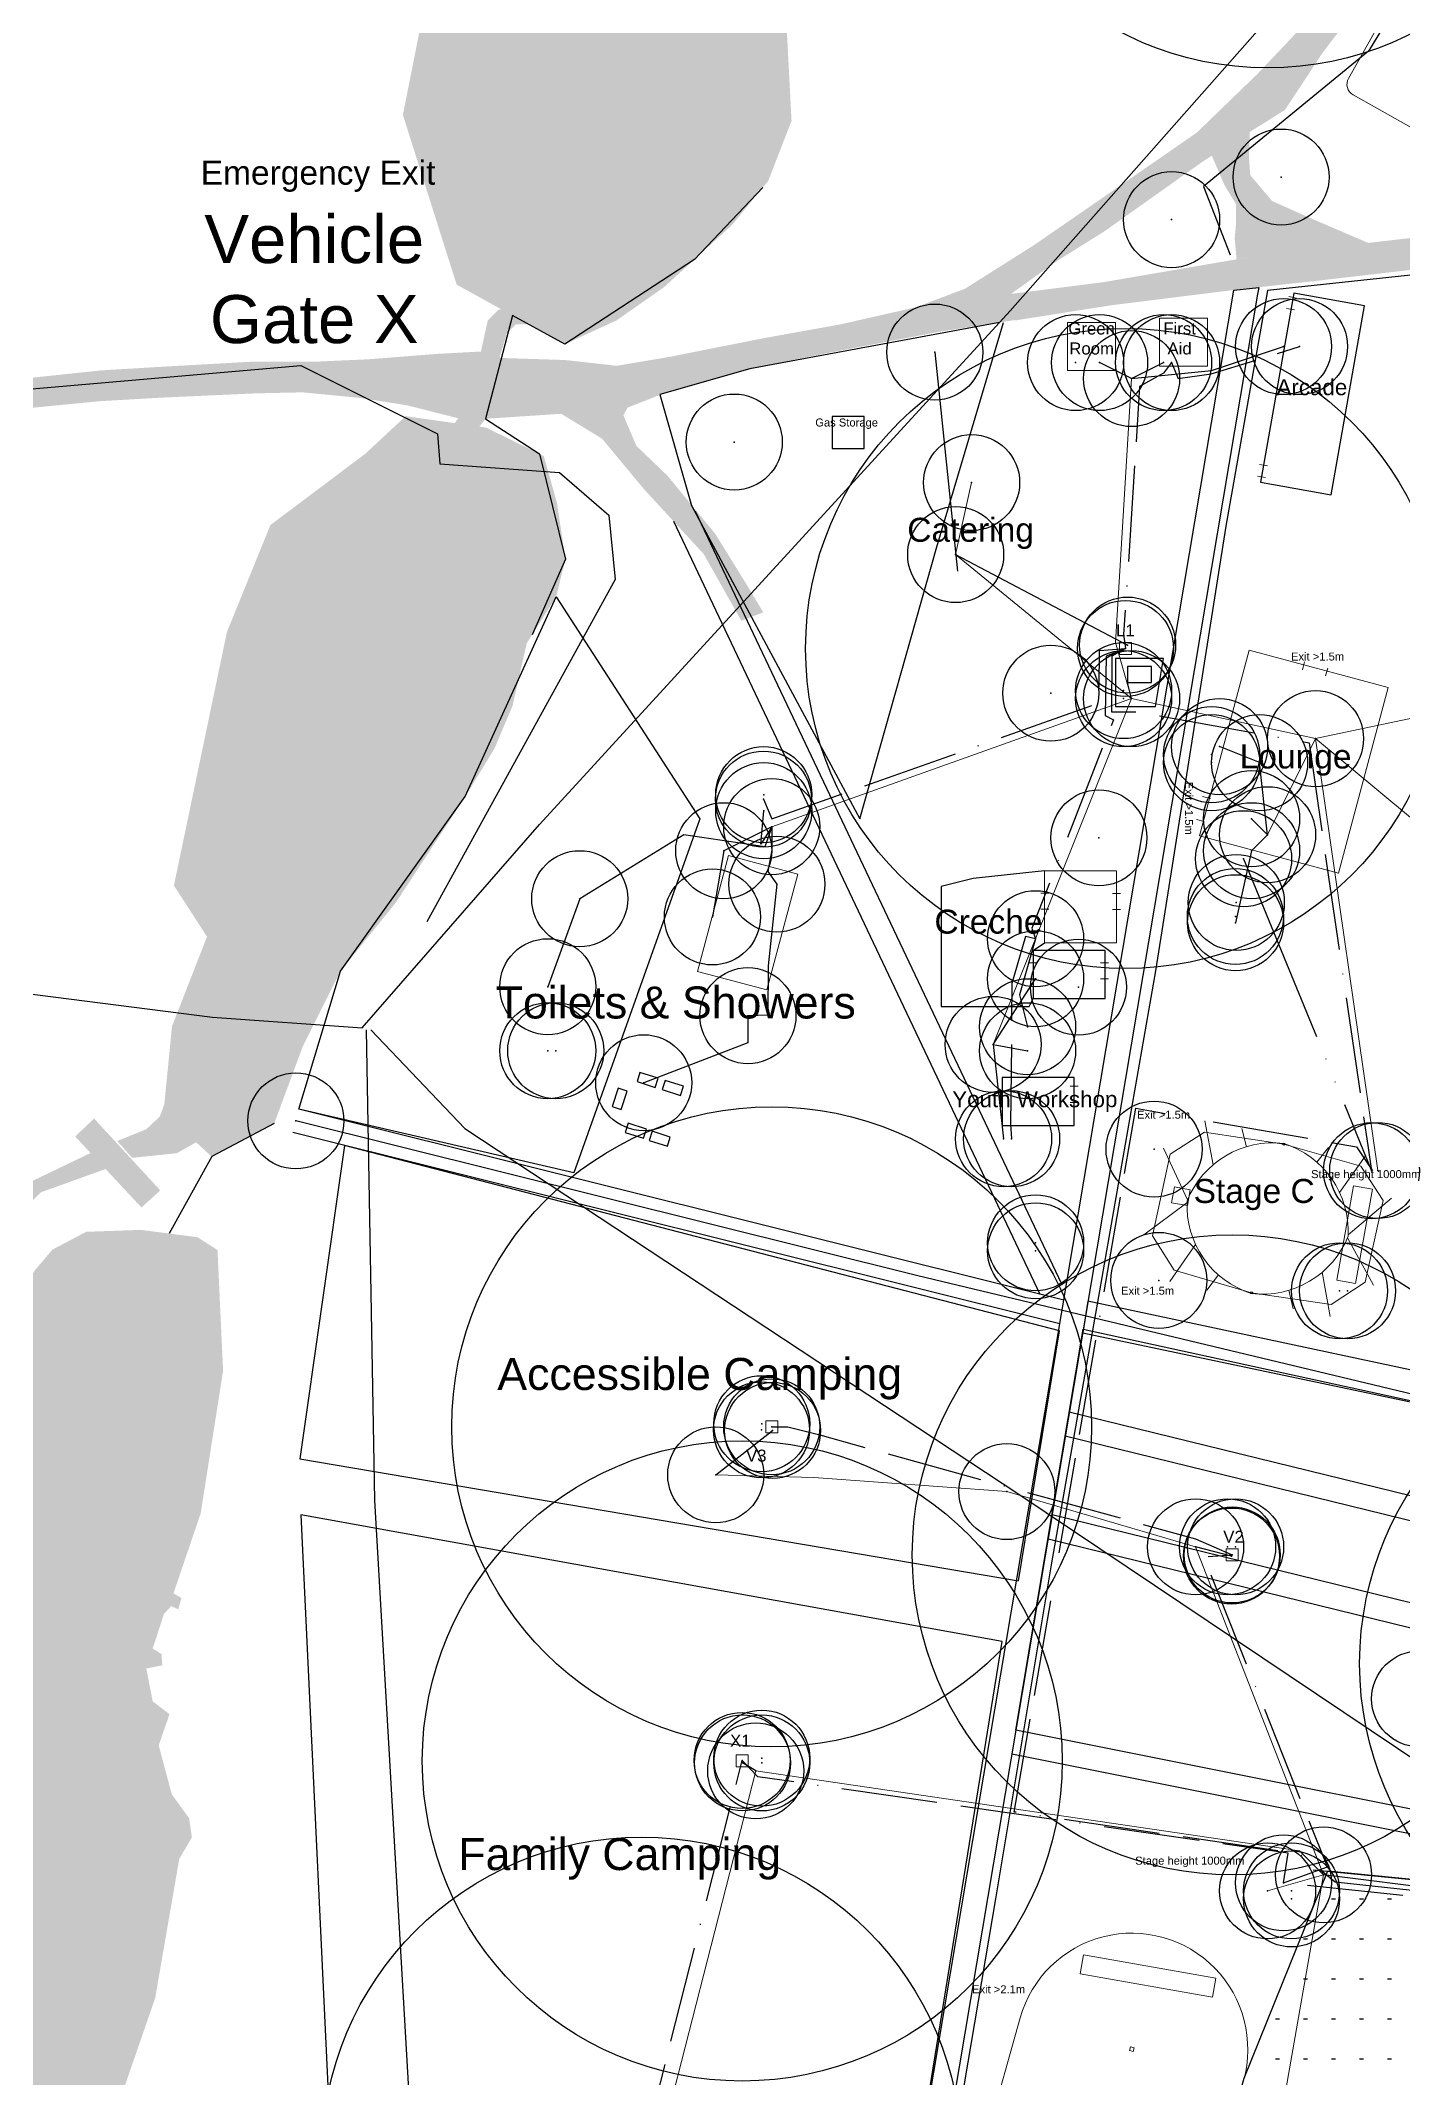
# Model space of a CAD drawing. Header units: metres. Extents: x 372109 to 376137, y 236217 to 239160.
# Drawn here: x 374037.6 to 374207.8, y 237972.7 to 238227.2 of the extents above; entities that cross this region are included whole.
import ezdxf

# ---------------------------------------------------------------- set-up
doc = ezdxf.new("R2010")
doc.units = ezdxf.units.M
doc.header["$MEASUREMENT"] = 0
doc.header["$PDMODE"] = 32
doc.header["$PDSIZE"] = 12
doc.linetypes.add('ACAD_ISO05W100', pattern=[33, 24, -3, 0, -3, 0, -3])
doc.linetypes.add('ACAD_ISO11W100', pattern=[33, 12, -3, 12, -3, 0, -3])
for name, color, linetype, lineweight, true_color in [('Areas ... Backstage', 16, 'Continuous', 25, 0x800000), ('Areas ... Camping', 96, 'Continuous', 25, 0x008000), ('Fire ... CO2 Extinguisher', 4, 'Continuous', 25, 0x00ffff), ('Fire ... Foam Extinguisher', 3, 'Continuous', 25, 0x00ff00), ('Fire ... Water Extinguisher', 1, 'Continuous', 25, 0xff0000), ('Heras (internal)', 16, 'Continuous', 25, 0x800000), ('Heras (perimeter)', 16, 'Continuous', 25, 0x800000), ('Labels', 178, 'Continuous', 25, 0x000000), ('Labels ... Gate Labels', 178, 'Continuous', 25, 0x000000), ('License', 178, 'Continuous', 25, 0x000000), ('License ... Labels', 178, 'Continuous', 25, 0x000000), ('Lighting ... Festoon', 4, 'Continuous', 25, 0x00ffff), ('Natural ... Hedges', 96, 'Continuous', 25, 0x008000), ('Natural ... Trees', 96, 'Continuous', 25, 0x008000), ('Natural ... Water', 176, 'Continuous', 25, 0x000080), ('NOC ... Copper', 9, 'ACAD_ISO05W100', 25, 0xc0c0c0), ('NOC ... DK', 178, 'Continuous', 13, 0x000000), ('NOC ... DK Names', 178, 'Continuous', 25, 0x000000), ('NOC ... DK Radius', 216, 'Continuous', 25, 0x800080), ('NOC ... Fibre', 2, 'ACAD_ISO11W100', 25, 0xffff00), ('NOC ... Switch', 30, 'Continuous', 25, 0xff7f00), ('Paths ... Fire', 253, 'Continuous', 25, 0xa0a0a4), ('Paths ... Roads', 56, 'Continuous', 25, 0x808000), ('Paths ... Trackway', 9, 'Continuous', 25, 0xc0c0c0), ('Pedestrian Barrier', 6, 'Continuous', 25, 0xff00ff), ('Power ... 125-3', 1, 'Continuous', 18, 0xff0000), ('Power ... 16', 4, 'Continuous', 25, 0x00ffff), ('Power ... 32', 5, 'Continuous', 25, 0x0000ff), ('Power ... 32-3', 34, 'Continuous', 13, 0xb84904), ('Power ... 400-3', 1, 'Continuous', 25, 0xff0000), ('Power ... 63-3', 20, 'Continuous', 13, 0xfd5b07), ('Power ... Distro', 3, 'Continuous', 25, 0x00ff00), ('Power ... Generator', 4, 'Continuous', 25, 0x00ffff), ('Services ... Comms ... Ducts', 3, 'Continuous', 25, 0x00ff00), ('Services ... Comms ... Manholes', 3, 'Continuous', 25, 0x00ff00), ('Services ... Water Lines', 5, 'Continuous', 25, 0x0000ff), ('Services ... Water Points', 5, 'Continuous', 25, 0x0000ff), ('Structures', 178, 'Continuous', 18, 0x000000), ('Structures ... Exits', 178, 'Continuous', 5, 0x000000), ('Structures ... Guys & Poles', 253, 'Continuous', 9, 0xa0a0a4), ('Structures ... Internal', 9, 'Continuous', 5, 0xc0c0c0), ('Toilets', 178, 'Continuous', 25, 0x000000), ('Water ... Pipes', 4, 'Continuous', 25, 0x00ffff)]:
    doc.layers.add(name, color=color, linetype=linetype, lineweight=lineweight, true_color=true_color)
doc.styles.add('textstyle107', font='')
doc.styles.add('textstyle11', font='standard')
doc.styles.add('textstyle12', font='standard')
doc.styles.add('textstyle124', font='')
doc.styles.add('textstyle125', font='')
doc.styles.add('textstyle127', font='')
doc.styles.add('textstyle128', font='')
doc.styles.add('textstyle13', font='standard')
doc.styles.add('textstyle14', font='standard')
doc.styles.add('textstyle15', font='standard')
doc.styles.add('textstyle16', font='standard')
doc.styles.add('textstyle17', font='standard')
doc.styles.add('textstyle18', font='standard')
doc.styles.add('textstyle19', font='standard')
doc.styles.add('textstyle20', font='standard')
doc.styles.add('textstyle21', font='standard')
doc.styles.add('textstyle22', font='standard')
doc.styles.add('textstyle49', font='')
doc.styles.add('textstyle53', font='')
doc.styles.add('textstyle55', font='')
doc.styles.add('textstyle57', font='')
doc.styles.add('textstyle59', font='')
doc.styles.add('textstyle60', font='')
doc.styles.add('textstyle69', font='')
doc.styles.add('textstyle72', font='')
doc.styles.add('textstyle74', font='')
doc.styles.add('textstyle75', font='')
doc.styles.add('textstyle82', font='')
doc.styles.add('textstyle83', font='')
doc.styles.add('textstyle84', font='')
doc.styles.add('textstyle88', font='')
doc.styles.add('textstyle89', font='')
doc.styles.add('textstyle90', font='')
doc.styles.add('textstyle91', font='')
doc.styles.add('textstyle92', font='')
doc.styles.add('textstyle96', font='')
doc.styles.add('textstyle98', font='')
doc.styles.get('textstyle107').set_extended_font_data('Arial')
doc.styles.get('textstyle124').set_extended_font_data('Arial')
doc.styles.get('textstyle125').set_extended_font_data('Arial')
doc.styles.get('textstyle127').set_extended_font_data('Arial')
doc.styles.get('textstyle128').set_extended_font_data('Arial')
doc.styles.get('textstyle49').set_extended_font_data('Arial')
doc.styles.get('textstyle53').set_extended_font_data('Arial')
doc.styles.get('textstyle55').set_extended_font_data('Arial')
doc.styles.get('textstyle57').set_extended_font_data('Arial')
doc.styles.get('textstyle59').set_extended_font_data('Arial')
doc.styles.get('textstyle60').set_extended_font_data('Arial')
doc.styles.get('textstyle69').set_extended_font_data('Arial')
doc.styles.get('textstyle72').set_extended_font_data('Arial')
doc.styles.get('textstyle74').set_extended_font_data('Arial')
doc.styles.get('textstyle75').set_extended_font_data('Arial')
doc.styles.get('textstyle82').set_extended_font_data('Arial')
doc.styles.get('textstyle83').set_extended_font_data('Arial')
doc.styles.get('textstyle84').set_extended_font_data('Arial')
doc.styles.get('textstyle88').set_extended_font_data('Arial')
doc.styles.get('textstyle89').set_extended_font_data('Arial')
doc.styles.get('textstyle90').set_extended_font_data('Arial')
doc.styles.get('textstyle91').set_extended_font_data('Arial')
doc.styles.get('textstyle92').set_extended_font_data('Arial')
doc.styles.get('textstyle96').set_extended_font_data('Arial')
doc.styles.get('textstyle98').set_extended_font_data('Arial')

# ---------------------------------------------------------------- blocks, each defined once
blk = doc.blocks.new('3-bay toilet cabin')
at = {"layer": 'Toilets'}
for p, q in [((1.2, 0.6), (-1.2, 0.6)), ((-1.2, 0.6), (-1.2, -0.6)), ((1.2, -0.6), (1.2, 0.6)), ((-1.2, -0.6), (1.2, -0.6))]:
    blk.add_line(p, q, dxfattribs=at)
blk = doc.blocks.new('Clearspan 6x6')
at = {"layer": 'Structures'}
for p, q in [((3, 3), (-3, 3)), ((-3, 3), (-3, -3)), ((3, -3), (3, 3)), ((-3, -3), (3, -3))]:
    blk.add_line(p, q, dxfattribs=at)
blk = doc.blocks.new('Clearspan 9x24')
at = {"layer": 'Labels'}
for p, q in [((4.5, 12), (-4.5, 12)), ((-4.5, 12), (-4.5, -12)), ((4.5, -12), (4.5, 12)), ((-4.5, -12), (4.5, -12))]:
    blk.add_line(p, q, dxfattribs=at)
blk = doc.blocks.new('Clearspan 9x6')
at = {"layer": 'Labels'}
for p, q in [((4.5, 3), (-4.5, 3)), ((-4.5, 3), (-4.5, -3)), ((4.5, -3), (4.5, 3)), ((-4.5, -3), (4.5, -3))]:
    blk.add_line(p, q, dxfattribs=at)
blk = doc.blocks.new('Capri 24x18')
at = {"layer": 'Structures'}
for p, q in [((12, 9), (-12, 9)), ((-12, 9), (-12, -9)), ((12, -9), (12, 9)), ((-12, -9), (12, -9))]:
    blk.add_line(p, q, dxfattribs=at)
blk = doc.blocks.new('Generator')
at = {"layer": 'Power ... Generator', "flags": 128}
blk.add_lwpolyline([(-1.5, -1), (1.5, -1), (1.5, 1), (-1.5, 1)], close=True, dxfattribs=at)
blk = doc.blocks.new('Clearspan 9x9')
at = {"layer": 'Structures'}
for p, q in [((4.5, 4.5), (-4.5, 4.5)), ((-4.5, 4.5), (-4.5, -4.5)), ((4.5, -4.5), (4.5, 4.5)), ((-4.5, -4.5), (4.5, -4.5))]:
    blk.add_line(p, q, dxfattribs=at)
blk = doc.blocks.new('Clearspan 9x15')
at = {"layer": 'Structures'}
for p, q in [((4.5, 7.5), (-4.5, 7.5)), ((-4.5, 7.5), (-4.5, -7.5)), ((4.5, -7.5), (4.5, 7.5)), ((-4.5, -7.5), (4.5, -7.5))]:
    blk.add_line(p, q, dxfattribs=at)
blk = doc.blocks.new('Carlinden 29x44')
at = {"layer": 'Structures', "flags": 128}
blk.add_lwpolyline([(-7.5, -14.5), (7.5, -14.5, 1), (7.5, 14.5), (-7.5, 14.5, 1)], format="xyb", close=True, dxfattribs=at)
for points in [[(-7.75, -0.25), (-7.25, -0.25), (-7.25, 0.25), (-7.75, 0.25)], [(7.25, -0.25), (7.75, -0.25), (7.75, 0.25), (7.25, 0.25)]]:
    blk.add_lwpolyline(points, close=True, dxfattribs=at)
blk = doc.blocks.new('Saddlespan S5000')
at = {"layer": 'Structures', "flags": 128}
for points in [[(0, -9.47), (-10.04, -8.78), (-13.61, -5.15), (-13.64, 5.31), (-10, 8.89), (0, 9.53), (10, 8.89), (13.64, 5.31), (13.61, -5.15), (10.04, -8.78)], [(-0.1, 9.43), (0.1, 9.43), (0.1, 9.63), (-0.1, 9.63)], [(-0.1, -9.57), (0.1, -9.57), (0.1, -9.37), (-0.1, -9.37)]]:
    blk.add_lwpolyline(points, close=True, dxfattribs=at)
at = {"layer": 'Structures ... Guys & Poles'}
for p, q in [((-8.1, 5.13), (-10.28, 10.27)), ((-4.5, 8.23), (-5.55, 10.33)), ((4.5, 8.23), (5.55, 10.33)), ((8.1, 5.13), (10.28, 10.27)), ((-10.29, 0.18), (-14.6, 5.83)), ((10.29, 0.18), (14.6, 5.83)), ((-10.27, -0.2), (-14.7, -5.27)), ((10.27, -0.2), (14.7, -5.27)), ((-8.1, -5.07), (-10.25, -10.27)), ((8.1, -5.07), (10.25, -10.27)), ((-4.5, -8.17), (-5.54, -10.33)), ((4.5, -8.17), (5.54, -10.33))]:
    blk.add_line(p, q, dxfattribs=at)
for centre, start, end in [((1.1, -1.89), 95.4577, 170.4577), ((-1.1, -1.89), 9.5423, 84.5423), ((1.1, 1.95), 189.5423, 264.5423), ((-1.1, 1.95), 275.4577, 350.4577)]:
    blk.add_arc(centre, 11.57, start, end, dxfattribs=at)
at = {"layer": 'Structures', "insert": (0, 9.63), "char_height": 0.001, "attachment_point": 1}
for s, style in [('Circumference = 83958.601607', 'textstyle11'), ('Area = 446250129.960480', 'textstyle12'), ('Circumference = 87954.089701', 'textstyle13'), ('Area = 483435140.790520', 'textstyle14'), ('Circumference = 91950.222628', 'textstyle15'), ('Area = 520620151.620560', 'textstyle16'), ('Circumference = 90052.264396', 'textstyle17'), ('Area = 502957646.205540', 'textstyle18'), ('Circumference = 90052.264396', 'textstyle19'), ('Area = 502957646.205540', 'textstyle20'), ('Circumference = 89952.084516', 'textstyle21'), ('Area = 502027646.205540', 'textstyle22')]:
    blk.add_mtext(s, dxfattribs=dict(at, style=style))
blk = doc.blocks.new('Carlinden 20x20')
at = {"layer": 'Structures', "flags": 128}
blk.add_lwpolyline([(-8.5, -10), (8.5, -10, 0.414214), (10, -8.5), (10, 8.5, 0.414214), (8.5, 10), (-8.5, 10, 0.414214), (-10, 8.5), (-10, -8.5, 0.414214), (-8.5, -10)], format="xyb", dxfattribs=at)
blk.add_lwpolyline([(-0.1, -0.1), (0.1, -0.1), (0.1, 0.1), (-0.1, 0.1)], close=True, dxfattribs=at)

msp = doc.modelspace()

# ---------------------------------------------------------------- hatches: boundary and pattern name
at = {"layer": 'Areas ... Backstage'}
h = msp.add_hatch(dxfattribs=at)
h.set_pattern_fill('ACAD_ISO07W100', color=256, style=0, pattern_type=0)
h.set_pattern_definition([(0, (0, 0), (0, 5), [0.5, -3])])
h.paths.add_polyline_path([(374178.19, 237949.83), (374187.99, 237972.3), (374198.54, 237998.5), (374259.29, 237992.53), (374263.45, 237992.27), (374269.45, 238007.1), (374317.66, 238001.21), (374301.43, 237960.2), (374257.05, 237969.03), (374236.06, 237922.49), (374227.59, 237924.16), (374225.21, 237917.77), (374224.02, 237917.69), (374189.48, 237925.74)], flags=0)
at = {"layer": 'Natural ... Hedges'}
for points in [[(374103.14, 238189.29), (374109.61, 238192.28), (374115.53, 238196.41), (374124.03, 238204.19), (374128.56, 238209.69), (374131.48, 238217.22), (374130.83, 238229.69), (374131.64, 238235.28), (374133.66, 238246.38), (374131.07, 238258.28), (374127.02, 238263.54), (374120.79, 238269.94), (374114.72, 238274.23), (374104.27, 238274.72), (374092.45, 238262.17), (374087.18, 238239.57), (374082.89, 238217.95), (374089.61, 238196.74)], [(374058.4, 238115.25), (374054.26, 238121.64), (374060.89, 238153.33), (374066.33, 238166.7), (374078.15, 238175.57), (374083.24, 238180.3), (374093.29, 238178.88), (374100.5, 238175.33), (374102.16, 238169.42), (374103.22, 238162.44), (374102.04, 238157.71), (374098.37, 238151.91), (374096.6, 238144.11), (374094.35, 238138.79), (374090.69, 238132.76), (374082.05, 238119.57), (374075.08, 238110.94), (374070.35, 238101.48), (374066.8, 238091.9), (374058.99, 238087.76), (374052.96, 238093.31), (374054.03, 238104.08)]]:
    msp.add_hatch(color=256, dxfattribs=at).paths.add_polyline_path(points, flags=0)
at = {"layer": 'Natural ... Water'}
for points in [[(374194.31, 238440.69), (374195.71, 238435.89), (374194.91, 238433.79), (374192.51, 238431.49), (374190.51, 238430.39), (374184.11, 238429.09), (374181.61, 238429.69), (374178.61, 238428.99), (374180.21, 238412.79), (374177.51, 238392.59), (374169.11, 238377.69), (374162.01, 238361.09), (374155.41, 238353.69), (374155.01, 238347.99), (374156.01, 238337.19), (374153.51, 238333.39), (374148.01, 238327.89), (374138.41, 238319.69), (374136.71, 238319.89), (374131.16, 238323.38), (374129.06, 238322.78), (374124.76, 238318.08), (374123.66, 238315.78), (374127.26, 238309.38), (374122.96, 238299.78), (374119.56, 238298.78), (374115.16, 238295.28), (374107.56, 238293.28), (374105.96, 238291.38), (374105.36, 238289.48), (374105.56, 238283.68), (374111.06, 238270.08), (374118.91, 238264.69), (374123.31, 238255.29), (374127.41, 238250.59), (374128.21, 238247.59), (374127.51, 238245.59), (374131.41, 238239.39), (374131.51, 238236.89), (374130.21, 238233.69), (374127.11, 238231.79), (374123.91, 238225.49), (374113.21, 238219.89), (374113.01, 238218.39), (374114.41, 238216.19), (374119.81, 238210.79), (374115.11, 238200.59), (374111.31, 238194.69), (374109.21, 238192.49), (374103.51, 238189.89), (374099.21, 238191.79), (374097.01, 238191.79), (374095.91, 238190.69), (374094.31, 238185.49), (374092.13, 238186.08), (374093.51, 238192.29), (374094.81, 238193.59), (374098.91, 238194.49), (374103.91, 238191.99), (374108.41, 238194.19), (374111.81, 238198.19), (374118.01, 238209.99), (374117.61, 238211.09), (374111.61, 238215.99), (374111.91, 238221.29), (374112.91, 238222.79), (374121.81, 238225.79), (374123.81, 238229.79), (374129.81, 238237.39), (374127.71, 238242.39), (374126.21, 238243.89), (374126.31, 238248.79), (374121.51, 238255.19), (374118.71, 238262.09), (374116.11, 238264.49), (374109.86, 238267.88), (374106.86, 238274.58), (374103.46, 238286.08), (374104.26, 238293.38), (374106.46, 238295.68), (374114.16, 238297.38), (374119.86, 238301.88), (374120.56, 238301.28), (374121.56, 238301.98), (374124.46, 238306.08), (374125.16, 238308.58), (374122.46, 238312.58), (374122.06, 238316.28), (374127.16, 238323.48), (374128.76, 238324.48), (374132.36, 238324.68), (374138.31, 238321.39), (374153.11, 238335.49), (374154.51, 238339.59), (374153.01, 238354.29), (374158.91, 238361.49), (374165.41, 238376.19), (374170.91, 238383.89), (374176.21, 238394.59), (374178.41, 238411.29), (374177.01, 238422.19), (374177.31, 238428.69), (374178.81, 238431.09), (374181.61, 238432.69), (374183.41, 238436.29), (374185.01, 238453.49), (374186.25, 238458.9), (374189.02, 238458.23), (374187.21, 238447.69)], [(374093.31, 238180.09), (374089.21, 238174.79), (374088.71, 238172.69), (374096.01, 238170.89), (374096.71, 238165.99), (374095.01, 238164.19), (374087.21, 238162.89), (374084.81, 238161.09), (374084.31, 238159.79), (374084.51, 238158.19), (374086.71, 238156.29), (374091.01, 238157.09), (374092.61, 238156.79), (374093.71, 238155.39), (374088.81, 238141.19), (374081.21, 238133.09), (374073.41, 238121.39), (374072.11, 238120.69), (374070.71, 238120.99), (374064.31, 238126.29), (374062.31, 238125.99), (374060.21, 238123.69), (374058.81, 238120.89), (374059.71, 238118.69), (374061.71, 238116.59), (374064.11, 238116.19), (374065.21, 238114.79), (374062.11, 238106.99), (374061.31, 238095.59), (374060.41, 238092.79), (374057.81, 238089.99), (374054.61, 238088.19), (374049.04, 238087.61), (374047.18, 238089.72), (374050.81, 238091.19), (374052.51, 238092.79), (374055.21, 238100.29), (374061.81, 238113.09), (374058.11, 238115.69), (374057.51, 238116.99), (374056.61, 238121.49), (374057.71, 238124.79), (374062.11, 238128.79), (374064.61, 238129.19), (374067.91, 238127.79), (374071.81, 238124.69), (374073.41, 238124.79), (374079.11, 238134.19), (374086.91, 238143.09), (374089.31, 238150.29), (374089.31, 238152.79), (374083.21, 238154.99), (374081.51, 238158.19), (374081.71, 238160.09), (374082.21, 238161.69), (374086.01, 238165.89), (374090.01, 238165.79), (374092.01, 238166.89), (374092.31, 238169.39), (374087.61, 238169.39), (374085.31, 238172.29), (374085.81, 238174.19), (374090.43, 238180.98)], [(374044.64, 238088.6), (374046.35, 238086.44), (374037.66, 238083.32), (374029.76, 238075.42), (374013.46, 238064.42), (374007.16, 238057.82), (374004.18, 238045.67), (373998.34, 238035.67), (373990.02, 237999.19), (373993.37, 237982.91), (373993.73, 237977.76), (373993.18, 237973.2), (373988.68, 237965.1), (373982.48, 237945.1), (373982.56, 237941.19), (373985.16, 237940.39), (373986.16, 237936.87), (373984.48, 237934.7), (373979.85, 237934.46), (373979.11, 237932.29), (373978.07, 237932.64), (373978.85, 237934.85), (373975.44, 237935.96), (373974.92, 237937.18), (373975.48, 237938.35), (373978.31, 237939.09), (373980.03, 237941.18), (373985.78, 237962.6), (373990.88, 237972.4), (373991.68, 237975.9), (373991.47, 237980.81), (373987.77, 237999.37), (373993.14, 238020.37), (373995.44, 238033.77), (374003.19, 238049.22), (374004.66, 238057.02), (374006.46, 238060.12), (374014.36, 238067.72), (374024.06, 238073.62), (374036.56, 238084.72)], [(374057.21, 238077.69), (374059.71, 238076.09), (374060.41, 238060.99), (374057.61, 238043.19), (374054.21, 238033.19), (374055.21, 238032.59), (374054.81, 238031.19), (374053.91, 238031.59), (374053.01, 238030.59), (374051.61, 238026.29), (374052.71, 238025.59), (374052.81, 238024.19), (374050.81, 238023.79), (374051.61, 238019.69), (374053.71, 238018.09), (374052.36, 238014.19), (374054, 238008.05), (374056.16, 238005.09), (374056.51, 238002.69), (374054.93, 238000), (374051.92, 237982.61), (374038.42, 237943.61), (374035.62, 237940.01), (374030.82, 237936.91), (374026.42, 237935.21), (374024.42, 237935.51), (374020.22, 237937.21), (374014.42, 237942.41), (374009.42, 237950.31), (374004.32, 237962.71), (374003.12, 237967.51), (374002.22, 237979.91), (374002.65, 238000), (374003.94, 238008.87), (374009.31, 238024.49), (374014.01, 238035.49), (374036.88, 238073.57), (374039.08, 238076.15), (374043.3, 238078.37), (374050.15, 238078.61)]]:
    msp.add_hatch(color=256, dxfattribs=at).paths.add_polyline_path(points, flags=0)
at = {"layer": 'Paths ... Roads'}
for points in [[(374147.06, 238193.92), (374153.17, 238196.23), (374161.76, 238201.66), (374169.05, 238206.68), (374182.16, 238215.75), (374189.78, 238223.12), (374199.49, 238233.4), (374206.78, 238242.31), (374210.18, 238248.79), (374212.45, 238250.65), (374218.36, 238261.42), (374227.83, 238275.35), (374234.07, 238283.45), (374238.52, 238288.71), (374244.84, 238295.27), (374248.08, 238299.4), (374249.05, 238305.71), (374251.56, 238312.52), (374254.15, 238317.7), (374259.5, 238313.89), (374264.84, 238317.37), (374274.56, 238324.5), (374280.55, 238329.85), (374289.62, 238338.91), (374294.72, 238345.55), (374299.26, 238352.6), (374305.01, 238361.59), (374308.73, 238369.69), (374316.18, 238382.32), (374321.93, 238390.82), (374330.35, 238402.48), (374337.72, 238411.23), (374348.17, 238423.86), (374352.54, 238429.53), (374359.99, 238437.3), (374364.69, 238442.57), (374372.22, 238449.85), (374375.62, 238450.74), (374380.72, 238446.53), (374373.19, 238437.46), (374376.27, 238436.01), (374370.11, 238432.12), (374363.47, 238429.53), (374353.75, 238423.94), (374339.83, 238407.66), (374327.36, 238392.52), (374322.98, 238386.61), (374314.56, 238372.6), (374310.51, 238365.39), (374306.54, 238357.05), (374302.98, 238351.55), (374299.34, 238345.55), (374292.29, 238336.65), (374277.31, 238320.78), (374274.48, 238317.86), (374274.32, 238313.33), (374264.44, 238310.73), (374257.63, 238303.12), (374252.86, 238297.62), (374252.78, 238292.6), (374249.46, 238292.92), (374241.6, 238284.09), (374232.69, 238274.29), (374223.87, 238263.12), (374220.87, 238256.72), (374216.82, 238249.43), (374212.21, 238242.39), (374202.81, 238232.19), (374197.87, 238225.71), (374193.18, 238218.58), (374182.97, 238212.18), (374170.66, 238203.44), (374164.83, 238199.8), (374158.92, 238195.58)], [(374203.59, 238201.95), (374196.69, 238204.91), (374191.58, 238207.18), (374188.83, 238210.42), (374188.67, 238212.69), (374188.77, 238215.82), (374184.03, 238212.85), (374185.59, 238209.21), (374187.05, 238206.78), (374187.05, 238204.35), (374186.89, 238202.49), (374187.12, 238199.91), (374189.78, 238200.36)], [(374158.92, 238195.58), (374159.41, 238192.26), (374171.23, 238194.13), (374186.78, 238196.07), (374196.98, 238197.2), (374209.61, 238198.66), (374219.82, 238200.12), (374232.13, 238200.69), (374240.79, 238200.12), (374249.21, 238199.15), (374258.53, 238197.61), (374268.97, 238195.18), (374277.8, 238192.43), (374289.3, 238188.46), (374296.99, 238184.9), (374305.09, 238179.87), (374310.27, 238173.23), (374311.81, 238168.21), (374312.05, 238164.25), (374311.65, 238159.55), (374310.51, 238151.78), (374309.14, 238144.97), (374307.11, 238136.15), (374304.2, 238125.13), (374301.2, 238112.83), (374296.91, 238097.12), (374293.67, 238086.1), (374289.54, 238073.47), (374282.74, 238054.12), (374276.34, 238037.92), (374269.94, 238021.4), (374264.68, 238007.64), (374253.91, 237977.43), (374246.95, 237959.7), (374239.74, 237941.72), (374236.82, 237936.86), (374235.28, 237935.89), (374233.18, 237935.24), (374231.32, 237935.73), (374224.84, 237938.64), (374221.6, 237932.73), (374224.76, 237929.65), (374227.19, 237926.74), (374229.13, 237923.01), (374228, 237917.75), (374222.65, 237904.63), (374213.99, 237880.99), (374207.59, 237862.52), (374202.81, 237851.11), (374197.63, 237840.34), (374191.64, 237829.81), (374187.75, 237823.65), (374182.89, 237818.96), (374179.73, 237817.01), (374186.78, 237813.94), (374189.53, 237818.88), (374194.39, 237825.52), (374200.63, 237834.02), (374203.95, 237840.98), (374205.16, 237846.09), (374208.56, 237853.94), (374211.88, 237862.36), (374215.69, 237873.05), (374223.7, 237894.51), (374230.02, 237908.11), (374233.02, 237913.38), (374236.42, 237923.58), (374241.44, 237936.38), (374247.92, 237952.17), (374250.35, 237957.51), (374255.69, 237972.25), (374260.55, 237985.93), (374267.27, 238004.23), (374274.15, 238021.89), (374283.3, 238045.53), (374288.89, 238060.68), (374295.45, 238081.08), (374300.07, 238095.25), (374304.28, 238110.48), (374307.44, 238124.57), (374312.13, 238143.6), (374315.53, 238157.61), (374316.75, 238166.43), (374317.48, 238171.37), (374316.83, 238175.83), (374311.08, 238181.49), (374307.68, 238182.95), (374300.71, 238186.76), (374288.32, 238191.94), (374275.45, 238196.39), (374263.46, 238199.71), (374247.03, 238202.63), (374236.26, 238203.76), (374224.84, 238204.01), (374213.66, 238203.12), (374189.78, 238200.36), (374170.42, 238197.04)], [(373882.99, 238158.05), (373883.03, 238152.71), (373885.62, 238154.57), (373891.94, 238158.74), (373897.2, 238161.94), (373903.24, 238165.3), (373907.89, 238167.28), (373911.86, 238168.09), (373916.44, 238168.38), (373921.05, 238168.54), (373927.45, 238168.62), (373934.45, 238169.1), (373938.18, 238169.43), (373944.13, 238170.64), (373952.27, 238172.26), (373958.14, 238172.83), (373964.21, 238174), (373974.33, 238175.38), (373981.1, 238176.27), (373985.75, 238176.51), (373991.91, 238177.2), (373997.09, 238177.57), (374000.21, 238177.69), (374011.38, 238178.66), (374023.53, 238179.92), (374034.26, 238181.13), (374045.07, 238182.18), (374052.92, 238182.63), (374064.42, 238183.15), (374070.37, 238183.28), (374077.46, 238182.59), (374083.41, 238181.66), (374089.65, 238180.08), (374092.97, 238179.96), (374102.68, 238180.6), (374110.98, 238181.37), (374116.45, 238183.52), (374126.25, 238186.23), (374136.57, 238188.3), (374149.97, 238190.85), (374159.65, 238192.35), (374159, 238195.62), (374147.06, 238193.92), (374137.63, 238191.78), (374127.95, 238190.04), (374116.33, 238187.73), (374109.65, 238186.6), (374103.17, 238187.32), (374095.27, 238187.57), (374093.41, 238188.42), (374087.22, 238188.09), (374078.59, 238187.41), (374072.16, 238187.12), (374064.18, 238187.12), (374054.18, 238186.56), (374045.27, 238186.03), (374037.17, 238185.18), (374027.66, 238184.21), (374015.84, 238183.15), (374006.12, 238182.14), (373998.51, 238181.45), (373988.75, 238180.4), (373981.5, 238179.79), (373973.97, 238178.94), (373964.17, 238177.73), (373953.52, 238176.35), (373943.73, 238174.73), (373935.71, 238173.11), (373920.04, 238172.47), (373913.32, 238172.59), (373909.15, 238172.42), (373901.98, 238167.97), (373889.92, 238161.45)], [(374102.68, 238180.6), (374107.79, 238177.49), (374112.97, 238171.25), (374120.5, 238163.07), (374125.2, 238154.73), (374127.95, 238155.78), (374125.76, 238159.43), (374121.96, 238165.58), (374115.96, 238172.87), (374112.08, 238176.6), (374110.46, 238180.4), (374110.98, 238181.37)], [(374044.28, 238092.53), (374052.56, 238083.54), (374050.2, 238081.41), (374041.92, 238090.28)]]:
    msp.add_hatch(color=256, dxfattribs=at).paths.add_polyline_path(points, flags=0)

# ---------------------------------------------------------------- linework, layer by layer
at = {"layer": 'Areas ... Backstage'}
for points in [[(374157.5, 238192.01), (374126.25, 238186.23), (374115, 238183), (374118.98, 238169.15), (374140, 238130), (374149.63, 238163.96), (374158, 238192)], [(374102.04, 238157.71), (374120, 238130), (374104.25, 238085.72), (374069.87, 238093.68), (374075.08, 238110.94), (374090.69, 238132.76), (374102.04, 238157.71), (374102.04, 238157.71)]]:
    msp.add_lwpolyline(points, dxfattribs=at)
at = {"layer": 'Areas ... Backstage', "flags": 128}
msp.add_lwpolyline([(374178.05, 237949.69), (374183, 237955), (374188.07, 237972.59), (374198.54, 237998.5), (374259.29, 237992.53), (374263.45, 237992.27), (374269.45, 238007.1), (374317.66, 238001.21), (374301.43, 237960.2), (374257.05, 237969.03), (374236.06, 237922.49), (374227.59, 237924.16), (374225.21, 237917.77), (374224.02, 237917.69), (374189.48, 237925.74)], close=True, dxfattribs=at)
at = {"layer": 'Areas ... Camping'}
msp.add_lwpolyline([(374075.59, 238089.17), (374070, 238050), (374159.86, 238034.77), (374165, 238066), (374075.59, 238089.17), (374075.59, 238089.17)], dxfattribs=at)
at = {"layer": 'Areas ... Camping', "flags": 128}
for points in [[(374230, 238070), (374284, 238058), (374267.33, 238014.56), (374260.83, 237996.01), (374240, 238000), (374159.52, 238016.1), (374167.95, 238066.2), (374227.38, 238053.24)], [(374074.32, 237954.02), (374133, 237939), (374135, 237949), (374144.9, 237947.33), (374157.81, 238027.15), (374070.11, 238042.99)]]:
    msp.add_lwpolyline(points, close=True, dxfattribs=at)
at = {"layer": 'Fire ... CO2 Extinguisher'}
for p in [(374184, 238138), (374184, 238137)]:
    msp.add_point(p, dxfattribs=at)
at = {"layer": 'Fire ... Foam Extinguisher'}
msp.add_point((374173, 238145), dxfattribs=at)
at = {"layer": 'Fire ... Water Extinguisher'}
for p in [(374193, 238189), (374167, 238187), (374178, 238187), (374173, 238146), (374128, 238133), (374187.09, 238119.53), (374186.97, 238117.78), (374167.35, 238108.94), (374101, 238101), (374102, 238101), (374176.8, 238088.7), (374162, 238077), (374162, 238076), (374177.4, 238072.3), (374200, 238071), (374201, 238071), (374127.73, 238053.62), (374127.76, 238054.39), (374186, 238039), (374187, 238039), (374127.76, 238012.59), (374127.76, 238011.99), (374194, 237996), (374194, 237995)]:
    msp.add_point(p, dxfattribs=at)
at = {"layer": 'Heras (internal)'}
for p, q in [((374136.56, 238180.26), (374136.56, 238180.26)), ((374136.56, 238180.26), (374136.56, 238176.26)), ((374140.56, 238180.26), (374136.56, 238180.26)), ((374140.56, 238176.26), (374140.56, 238180.26)), ((374136.56, 238176.26), (374140.56, 238176.26)), ((374178, 238150), (374172, 238150)), ((374172, 238150), (374172, 238144)), ((374177, 238144), (374178, 238150)), ((374172, 238144), (374177, 238144)), ((374196.68, 237998.63), (374259.29, 237992.53))]:
    msp.add_line(p, q, dxfattribs=at)
at = {"layer": 'Heras (perimeter)'}
for p, q in [((374127.88, 238208.87), (374119.34, 238199.9)), ((374119.34, 238199.9), (374103.14, 238189.29)), ((374096.6, 238192.89), (374093.22, 238179.97)), ((374103.14, 238189.29), (374096.6, 238192.89)), ((374093.22, 238179.97), (374099.96, 238175.6)), ((374099.96, 238175.6), (374103.22, 238162.44)), ((374103.22, 238162.44), (374099.06, 238152.99)), ((374066.8, 238091.9), (374058.99, 238087.76)), ((374058.99, 238087.76), (374053.68, 238078.15))]:
    msp.add_line(p, q, dxfattribs=at)
at = {"layer": 'Lighting ... Festoon', "flags": 128}
for points in [[(374311.06, 238186.7), (374343.55, 238238.25), (374359.7, 238274.83), (374370, 238310), (374362.03, 238426.38), (374344.52, 238410.82), (374320.4, 238377.74), (374292.19, 238332.8), (374270, 238310), (374238.88, 238277.94), (374224.58, 238260.37), (374203.62, 238225.93), (374183, 238209), (374186.3, 238200.45)], [(374297, 238182), (374278, 238191), (374243, 238199), (374219, 238199), (374191, 238196), (374185.77, 238166.57), (374177, 238111), (374170, 238071), (374164, 238037), (374157, 237995), (374147, 237936)]]:
    msp.add_lwpolyline(points, dxfattribs=at)
at = {"layer": 'Natural ... Trees'}
for p in [(374192.69, 238210.19), (374179, 238204.86), (374124.32, 238177.07), (374163.89, 238145.68), (374169.91, 238127.6)]:
    msp.add_point(p, dxfattribs=at)
at = {"layer": 'NOC ... Copper', "flags": 128}
for points in [[(374188, 238125), (374204, 238086)], [(374162, 238115), (374160, 238108), (374161, 238104)]]:
    msp.add_lwpolyline(points, dxfattribs=at)
at = {"layer": 'NOC ... DK', "flags": 128}
for points in [[(374172.49, 238150.52), (374173.99, 238150.52), (374173.99, 238152.02), (374172.49, 238152.02)], [(374128.25, 238053.25), (374129.75, 238053.25), (374129.75, 238054.75), (374128.25, 238054.75)], [(374185.83, 238037.24), (374187.33, 238037.24), (374187.33, 238038.74), (374185.83, 238038.74)], [(374124.57, 238011.49), (374126.07, 238011.49), (374126.07, 238012.99), (374124.57, 238012.99)]]:
    msp.add_lwpolyline(points, close=True, dxfattribs=at)
at = {"layer": 'NOC ... DK Radius'}
for centre in [(374190.98, 238263.83), (374173.24, 238151.27), (374129, 238054), (374186.58, 238037.99), (374242.51, 238024.43), (374125.32, 238012.24), (374112.74, 237962.72)]:
    msp.add_circle(centre, 40, dxfattribs=at)
at = {"layer": 'NOC ... Fibre', "flags": 128}
for points in [[(374179, 238187), (374179.82, 238185.02), (374183.95, 238185.59), (374192.15, 238188.1), (374195, 238189)], [(374179, 238187), (374177.97, 238185.69), (374175, 238184), (374173, 238153), (374173.24, 238151.27)], [(374127.97, 238132.44), (374129, 238130), (374169.94, 238144.46), (374170, 238151), (374173.24, 238151.27)], [(374173.24, 238151.27), (374170.83, 238150.32), (374170.68, 238142.89), (374171.72, 238142.35), (374161.54, 238116.31), (374162, 238115)], [(374173.24, 238151.27), (374171.52, 238150.32), (374171.49, 238143.34), (374174.62, 238143.37), (374196.18, 238139.48), (374203.52, 238089.15), (374204, 238086)], [(374162, 238115), (374160.75, 238115.27), (374159.04, 238109.41), (374158.87, 238091.82), (374159, 238090)], [(374242.1, 237983), (374243.8, 237983), (374246, 237992), (374224.9, 237994.29), (374199.43, 237997.1), (374195.08, 238000.59), (374159.32, 238005.86), (374174.54, 238093.81), (374202.1, 238089), (374204.1, 238086)], [(374129, 238054), (374131, 238054), (374135, 238053), (374182, 238040), (374186.58, 238037.99)], [(374193, 237997), (374198.48, 237999), (374183.02, 238037.76), (374186.58, 238037.99)], [(374112.71, 237962.69), (374125.3, 238012.3)], [(374193, 237997), (374193.56, 238000.71), (374127.25, 238010.27), (374125.3, 238012.3)], [(374242, 237983), (374243.6, 237983.2), (374245.65, 237991.51), (374193, 237997)]]:
    msp.add_lwpolyline(points, dxfattribs=at)
at = {"layer": 'NOC ... Switch'}
for p in [(374195, 238189), (374179, 238187), (374173.24, 238151.27), (374127.97, 238132.44), (374188, 238125), (374162, 238115), (374161, 238104), (374159, 238090), (374204, 238086), (374129, 238054), (374186.58, 238037.99), (374125.3, 238012.3), (374193, 237997)]:
    msp.add_point(p, dxfattribs=at)
at = {"layer": 'Paths ... Fire'}
for p, q in [((374165.53, 238069.84), (374069.87, 238093.68)), ((374165.03, 238066.87), (374069.15, 238090.77))]:
    msp.add_line(p, q, dxfattribs=at)
at = {"layer": 'Paths ... Fire', "flags": 128}
for points in [[(374168.54, 238069.69), (374167.88, 238065.73), (374278.15, 238042.52), (374279.54, 238046.02)], [(374166.21, 238055.84), (374165.71, 238052.88), (374272.03, 238026.79), (374273.12, 238029.61)], [(374164.05, 238042.99), (374163.55, 238040.02), (374267.33, 238014.56), (374268.41, 238017.38)], [(374159.52, 238016.1), (374159.02, 238013.14), (374239.41, 237997.06), (374240, 238000)]]:
    msp.add_lwpolyline(points, close=True, dxfattribs=at)
at = {"layer": 'Paths ... Trackway'}
for p, q in [((374119.44, 238168.45), (374165.24, 238071.87)), ((374116.73, 238167.16), (374162.53, 238070.59))]:
    msp.add_line(p, q, dxfattribs=at)
at = {"layer": 'Paths ... Trackway', "flags": 128}
msp.add_lwpolyline([(374145.97, 237935.64), (374143.03, 237936.25), (374186.78, 238196.07), (374189.9, 238196.4), (374189.74, 238195.57)], close=True, dxfattribs=at)
at = {"layer": 'Pedestrian Barrier'}
for p, q in [((374154.18, 238122.53), (374150.18, 238121.53)), ((374163.12, 238123.49), (374154.18, 238122.53)), ((374150.18, 238121.53), (374150.18, 238106.53)), ((374161.68, 238113.53), (374163.12, 238114.49)), ((374161.18, 238106.53), (374161.68, 238107.53)), ((374150.18, 238106.53), (374161.18, 238106.53))]:
    msp.add_line(p, q, dxfattribs=at)
at = {"layer": 'Power ... 125-3'}
msp.add_line((374174, 238145), (374152, 238163), dxfattribs=at)
at = {"layer": 'Power ... 125-3', "flags": 128}
msp.add_lwpolyline([(374174, 238145), (374197, 238140)], dxfattribs=at)
at = {"layer": 'Power ... 16'}
for p, q in [((374152, 238163), (374173.5, 238151.7)), ((374190, 238137), (374185, 238139)), ((374191, 238128), (374189, 238130)), ((374189, 238126), (374187, 238117)), ((374122, 238048), (374129.11, 238053.55)), ((374186.49, 238037.85), (374182, 238039))]:
    msp.add_line(p, q, dxfattribs=at)
at = {"layer": 'Power ... 32'}
for p, q in [((374174, 238185), (374170, 238187)), ((374174, 238185), (374178, 238187)), ((374191, 238128), (374190, 238137)), ((374129, 238129), (374123, 238126)), ((374191, 238128), (374189, 238126)), ((374123, 238126), (374121.58, 238117.72)), ((374105, 238120), (374101, 238109)), ((374156.68, 238101.79), (374162, 238110)), ((374156.68, 238101.79), (374158, 238090)), ((374156.68, 238101.79), (374161, 238101)), ((374127, 238011), (374125.36, 238012))]:
    msp.add_line(p, q, dxfattribs=at)
at = {"layer": 'Power ... 32', "flags": 128}
for points in [[(374174, 238185), (374184, 238186), (374193, 238189)], [(374129, 238129), (374127.64, 238126.83), (374128, 238131)], [(374129, 238129), (374128.16, 238126.49), (374118, 238128), (374105, 238120)], [(374129, 238129), (374129, 238126.1), (374128.52, 238123.41), (374129.65, 238121.82)], [(374129.65, 238121.82), (374128.55, 238111.62), (374128.51, 238105.46), (374126.03, 238105.38)], [(374126.03, 238105.38), (374126, 238102), (374113, 238097)]]:
    msp.add_lwpolyline(points, dxfattribs=at)
at = {"layer": 'Power ... 32-3'}
msp.add_line((374152, 238163), (374154, 238172), dxfattribs=at)
at = {"layer": 'Power ... 400-3'}
for p, q in [((374174, 238145), (374173.5, 238147)), ((374221.8, 237995), (374198, 237998))]:
    msp.add_line(p, q, dxfattribs=at)
at = {"layer": 'Power ... 63-3'}
for p, q in [((374197, 238140), (374244, 238150)), ((374197, 238140), (374204.77, 238086.03)), ((374182, 238039), (374158.4, 238045.9)), ((374198, 237998), (374182, 238039)), ((374127, 238011), (374115.16, 237964.74)), ((374198, 237998), (374187.26, 237937.13)), ((374198, 237998), (374191, 237996))]:
    msp.add_line(p, q, dxfattribs=at)
at = {"layer": 'Power ... 63-3', "flags": 128}
for points in [[(374174, 238145), (374172, 238152), (374174, 238185)], [(374174, 238145), (374129, 238129)], [(374174, 238145), (374156.68, 238101.79)], [(374197, 238140), (374191, 238128)], [(374197, 238140), (374244.26, 238100.74)], [(374158.4, 238045.9), (374134.26, 238047.66), (374122, 238048)], [(374198, 237998), (374195, 238001), (374127, 238011)]]:
    msp.add_lwpolyline(points, dxfattribs=at)
at = {"layer": 'Power ... Distro'}
for p in [(374193, 238189), (374170, 238187), (374174, 238185), (374178, 238187), (374154, 238172), (374152, 238163), (374173.5, 238151.7), (374174, 238145), (374197, 238140), (374185, 238139), (374190, 238137), (374128, 238131), (374129, 238129), (374189, 238130), (374191, 238128), (374123, 238126), (374189, 238126), (374129.65, 238121.82), (374105, 238120), (374121.58, 238117.72), (374187, 238117), (374101, 238109), (374162, 238110), (374126.03, 238105.38), (374156.68, 238101.79), (374161, 238101), (374113, 238097), (374158, 238090), (374204.77, 238086.03), (374129.11, 238053.55), (374122, 238048), (374158.4, 238045.9), (374182, 238039), (374186.49, 238037.85), (374210, 238020), (374125.36, 238012), (374127, 238011), (374198, 237998), (374191, 237996)]:
    msp.add_point(p, dxfattribs=at)
at = {"layer": 'Services ... Comms ... Ducts'}
for points in [[(373905.37, 238172.2), (373972.23, 238178.08), (374030.26, 238183.17), (374070.11, 238186.64), (374087.22, 238178.08), (374087.49, 238174.34), (374102.47, 238173.27), (374108.62, 238167.92), (374109.42, 238159.9), (374085.89, 238117.11)], [(374263.29, 238045.08), (374147.26, 238072.85), (374069.51, 238092.23)]]:
    msp.add_lwpolyline(points, dxfattribs=at)
at = {"layer": 'Services ... Comms ... Manholes'}
msp.add_point((374069.51, 238092.23), dxfattribs=at)
at = {"layer": 'Services ... Water Lines'}
for points in [[(374077.8, 238103.87), (374099.99, 238129.28), (374158.83, 238193.46), (374211.51, 238253.1), (374240.13, 238289.47), (374243.87, 238302.84), (374262.33, 238316.75), (374317.69, 238383.34), (374359.14, 238434.96)], [(373888.32, 238128.61), (373938.6, 238121.25), (373987.4, 238114.3), (374027.38, 238109.22), (374059.08, 238105.21), (374077.8, 238103.87)], [(374135.56, 237659.66), (374078.6, 237681.32), (374031.26, 237684), (374053.19, 237790.17), (374068.44, 237862.91), (374083.68, 237938.6), (374084.75, 237951.7), (374079.4, 238044.77), (374078.33, 238103.6)], [(374078.87, 238103.6), (374090.63, 238091.3), (374159.9, 238045.57), (374278.37, 237966.14), (374336.14, 237940.2)]]:
    msp.add_lwpolyline(points, dxfattribs=at)
at = {"layer": 'Services ... Water Points'}
msp.add_point((374149.39, 238188.31), dxfattribs=at)
at = {"layer": 'Structures ... Exits'}
for p, q in [((374193.38, 238193.77), (374194.37, 238193.59)), ((374193.65, 238195.24), (374194.63, 238195.07)), ((374190, 238174.28), (374190.98, 238174.1)), ((374189.74, 238172.8), (374190.72, 238172.63)), ((374195.62, 238149.59), (374195.36, 238148.62)), ((374198.52, 238148.81), (374198.26, 238147.84)), ((374182.88, 238132.78), (374183.85, 238132.52)), ((374182.1, 238129.88), (374183.07, 238129.63)), ((374162.65, 238120.7), (374163.65, 238120.7)), ((374172.61, 238120.64), (374171.61, 238120.64)), ((374162.65, 238118.7), (374163.65, 238118.7)), ((374172.61, 238118.64), (374171.61, 238118.64)), ((374161.12, 238111.99), (374162.12, 238111.99)), ((374161.12, 238109.99), (374162.12, 238109.99)), ((374171.12, 238111.99), (374170.12, 238111.99)), ((374171.12, 238109.99), (374170.12, 238109.99)), ((374167.32, 238096.55), (374166.32, 238096.55)), ((374167.32, 238094.55), (374166.32, 238094.55))]:
    msp.add_line(p, q, dxfattribs=at)
at = {"layer": 'Structures ... Internal'}
for p, q in [((374201.73, 238084.13), (374199.65, 238072.31)), ((374204.1, 238083.71), (374201.73, 238084.13)), ((374179.35, 238083.97), (374179, 238082)), ((374179, 238082), (374180.97, 238081.65)), ((374181.32, 238083.62), (374179.35, 238083.97)), ((374180.97, 238081.65), (374181.32, 238083.62)), ((374202.01, 238071.89), (374204.1, 238083.71)), ((374199.65, 238072.31), (374202.01, 238071.89)), ((374168, 237988), (374167.58, 237985.64)), ((374184.54, 237985.08), (374168, 237988)), ((374167.58, 237985.64), (374184.13, 237982.72)), ((374184.13, 237982.72), (374184.54, 237985.08))]:
    msp.add_line(p, q, dxfattribs=at)
at = {"layer": 'Water ... Pipes'}
msp.add_line((374149.39, 238188.31), (374152.24, 238160.94), dxfattribs=at)

# ---------------------------------------------------------------- block references
at = {"layer": 'Power ... Generator'}
msp.add_blockref('Generator', (374175, 238148), dxfattribs=at)
at = {"layer": 'Structures'}
for name, p, rotation in [('Carlinden 20x20', (374214, 238225), 330.5672664095551), ('Clearspan 9x24', (374196.61, 238183.07), 349.9999999999999), ('Capri 24x18', (374194.29, 238137.12), 75.00000000000001), ('Clearspan 9x15', (374126, 238117), 345), ('Saddlespan S5000', (374191, 238080), 347.7058891443955), ('Carlinden 29x44', (374172, 237969), 74.30220748213867)]:
    msp.add_blockref(name, p, dxfattribs=dict(at, rotation=rotation))
for name, p in [('Clearspan 6x6', (374169, 238189)), ('Clearspan 6x6', (374180.5, 238189.57)), ('Clearspan 9x9', (374167.62, 238118.99)), ('Clearspan 9x6', (374166.18, 238110.53)), ('Clearspan 9x6', (374162.31, 238094.64))]:
    msp.add_blockref(name, p, dxfattribs=at)
at = {"layer": 'Toilets'}
for p, rotation in [((374113.49, 238097.35), 162), ((374116.63, 238096.35), 162), ((374110, 238095), 72), ((374112, 238091), 162), ((374115, 238090), 162)]:
    msp.add_blockref('3-bay toilet cabin', p, dxfattribs=dict(at, rotation=rotation))

# ---------------------------------------------------------------- texts
at = {"layer": 'Labels', "attachment_point": 5}
for s, insert, char_height, style in [('\\H1.5;Green\\PRoom', (374169, 238190), 3, 'textstyle55'), ('\\H1.5;First\\PAid', (374180, 238190), 3, 'textstyle49'), ('\\H2;Arcade', (374196.54, 238183.91), 3, 'textstyle57'), ('Gas Storage', (374138.37, 238179.36), 1, 'textstyle96'), ('\\fHelvetica|b0|i0|c0|p0;\\H3;Catering', (374153.87, 238165.65), 4, 'textstyle82'), ('Lounge', (374194.5, 238137.32), 3, 'textstyle98'), ('Creche', (374156.1, 238117.11), 3, 'textstyle59'), ('Toilets & Showers', (374117, 238107), 4, 'textstyle72'), ('\\H2;Youth Workshop', (374161.9, 238094.64), 3, 'textstyle53'), ('Stage C', (374189.32, 238083.02), 3, 'textstyle60'), ('Accessible Camping', (374120, 238060), 4, 'textstyle74')]:
    msp.add_mtext(s, dxfattribs=dict(at, insert=insert, char_height=char_height, style=style))
at = {"layer": 'Labels ... Gate Labels', "insert": (374071.81, 238197.39), "char_height": 6, "attachment_point": 5, "style": 'textstyle69'}
msp.add_mtext('Vehicle\\PGate X', dxfattribs=at)
at = {"layer": 'License', "insert": (374203.27, 238085.43), "char_height": 1, "attachment_point": 5, "style": 'textstyle84'}
msp.add_mtext('Stage height 1000mm', dxfattribs=at)
at = {"layer": 'License ... Labels'}
for s, insert, char_height, attachment_point, style in [('Emergency Exit', (374057.61, 238212.23), 3, 1, 'textstyle107'), ('Stage height 1000mm', (374181.28, 237999.63), 1, 5, 'textstyle83')]:
    msp.add_mtext(s, dxfattribs=dict(at, insert=insert, char_height=char_height, attachment_point=attachment_point, style=style))
at = {"layer": 'NOC ... DK Names', "char_height": 1.5, "attachment_point": 5}
for s, insert, style in [('L1', (374173.22, 238153.53), 'textstyle128'), ('V3', (374127.07, 238050.39), 'textstyle127'), ('V2', (374186.74, 238040.26), 'textstyle124'), ('X1', (374125.08, 238014.78), 'textstyle125')]:
    msp.add_mtext(s, dxfattribs=dict(at, insert=insert, style=style))
at = {"layer": 'Structures', "insert": (374110, 238000), "char_height": 4, "attachment_point": 5, "style": 'textstyle75'}
msp.add_mtext('Family Camping', dxfattribs=at)
at = {"layer": 'Structures ... Exits', "char_height": 1, "attachment_point": 5}
for s, insert, style in [('Exit >1.5m', (374197.25, 238150.26), 'textstyle90'), ('Exit >1.5m', (374178, 238093), 'textstyle91'), ('Exit >1.5m', (374176, 238071), 'textstyle88'), ('Exit >2.1m', (374157.37, 237983.7), 'textstyle92')]:
    msp.add_mtext(s, dxfattribs=dict(at, insert=insert, style=style))
at = {"layer": 'Structures ... Exits', "insert": (374181.17, 238131.31), "char_height": 1, "attachment_point": 5, "rotation": 270, "style": 'textstyle89'}
msp.add_mtext('Exit >1.5m', dxfattribs=at)

doc.saveas('drawing.dxf')
